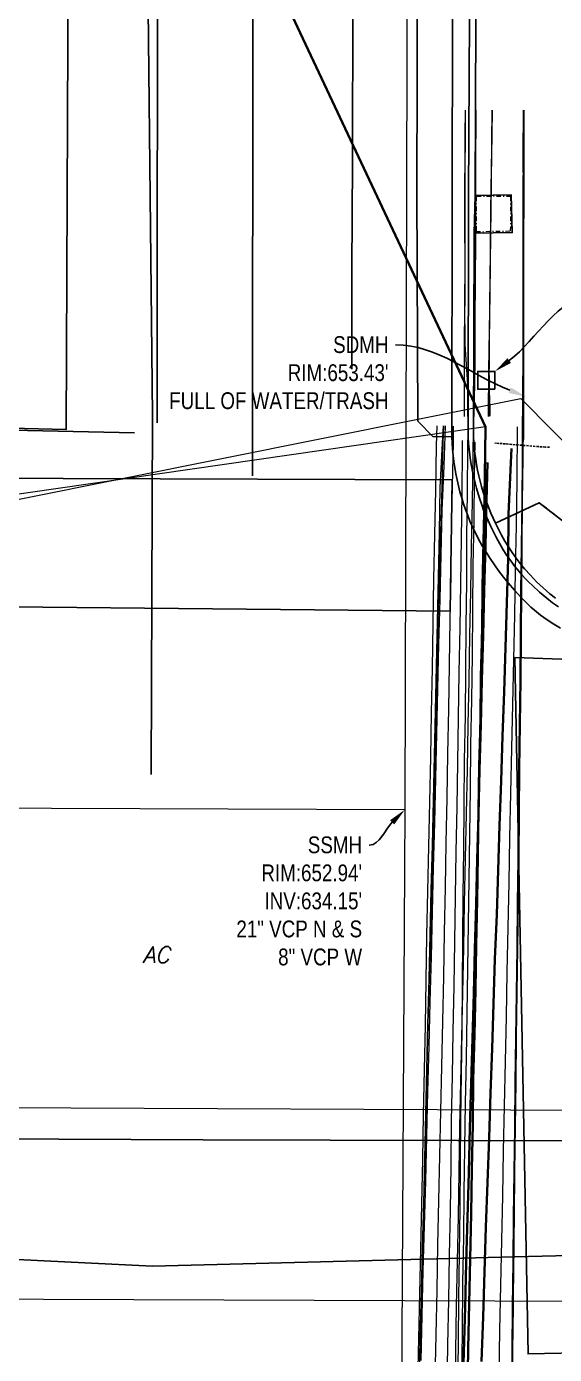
# Model space of a CAD drawing. Header units: feet. Extents: x 6441334 to 6442104, y 1883534 to 1884360.
# Drawn here: x 6441718.5 to 6441777.3, y 1883933.4 to 1884081.5 of the extents above; entities that cross this region are included whole.
import ezdxf
from ezdxf import colors
from ezdxf.entities.mleader import LeaderData, LeaderLine
from ezdxf.lldxf.tags import DXFTag
from ezdxf.math import Vec2, Vec3

# ---------------------------------------------------------------- set-up
doc = ezdxf.new("R2010")
doc.units = ezdxf.units.FT
doc.header["$MEASUREMENT"] = 0
doc.linetypes.add('DASHDOT', pattern=[1, 0.5, -0.25, 0, -0.25])
doc.linetypes.add('DASHED2', pattern=[0.375, 0.25, -0.125])
for name, color, linetype, lineweight in [('VF-BLDG-OVHD-LINE-', 253, 'DASHED2', 25), ('VF-COMM-OVHD-3D', 253, 'OVERHEADCOMM', 15), ('VF-ELEC-OVHD-3D', 253, 'OVERHEADELECTRIC', 15), ('VF-ELEC-OVHD-LINE-', 253, 'OVERHEADELECTRIC', 15), ('VF-ROAD-CRWN-LINE-', 253, 'Continuous', 25), ('VF-ROAD-STRP-WHIT-LINE-', 253, 'Continuous', 25), ('VF-SSWR-GEOP-LINE-QLB-', 253, 'SEWER', 15), ('VF-STRM-GEOP-LINE-QLB-', 253, 'STORMDRAIN', 15), ('VF-TOPO-BRKL-LINE-', 253, 'DASHDOT', 13), ('VF-TOPO-CONC-EDGE-LINE-', 253, 'Continuous', 25), ('VF-TOPO-CONC-GTFL-LINE-', 253, 'Continuous', 25), ('VF-TOPO-CONC-LIPG-LINE-', 253, 'Continuous', 25), ('VF-TOPO-CONC-TBCB-LINE-', 253, 'Continuous', 25), ('VF-TOPO-CONC-WALL-LINE-', 253, 'Continuous', 9), ('VF-TOPO-GUY WIRE', 253, 'Continuous', 35), ('VF-TOPO-GUY WIRE-3D', 253, 'Continuous', 35), ('VF-TOPO-TEXT-', 253, 'Continuous', 25)]:
    doc.layers.add(name, color=color, linetype=linetype, lineweight=lineweight)
doc.styles.add('CG-Boundary', font='simplex.shx', dxfattribs={"oblique": 15, "height": 0.115})
doc.styles.add('NCS1-Anno', font='arial.ttf', dxfattribs={"width": 0.8, "height": 0.1})
doc.styles.get("Standard").update_dxf_attribs({"font": 'arial.ttf'})
tags = doc.linetypes.add('OVERHEADCOMM', pattern='A,1,-0.03,["OC",Standard,S=0.08,R=0,X=0,Y=-0.04],-0.16,1', length=2.19).pattern_tags.tags
tags[6] = DXFTag(74, 10)
tags = doc.linetypes.add('OVERHEADELECTRIC', pattern='A,1,-0.03,["OE",Standard,S=0.08,R=0,X=0,Y=-0.04],-0.16,1', length=2.19).pattern_tags.tags
tags[6] = DXFTag(74, 10)
tags = doc.linetypes.add('SEWER', pattern='A,1,-0.03,["SS",Standard,S=0.08,R=0,X=0,Y=-0.04],-0.16,1', length=2.19).pattern_tags.tags
tags[6] = DXFTag(74, 10)
tags = doc.linetypes.add('STORMDRAIN', pattern='A,1,-0.03,["SD",Standard,S=0.08,R=0,X=0,Y=-0.04],-0.16,1', length=2.19).pattern_tags.tags
tags[6] = DXFTag(74, 10)

msp = doc.modelspace()

# ---------------------------------------------------------------- linework, layer by layer
at = {"layer": 'VF-BLDG-OVHD-LINE-'}
msp.add_polyline3d([(6441776.78, 1884034.58, 694.11), (6441776.31, 1884034.59, 694.02), (6441771.86, 1884034.95, 693.44), (6441770.68, 1884035.05, 693.29)], dxfattribs=at)
at = {"layer": 'VF-COMM-OVHD-3D'}
for points in [[(6441767.28, 1884038.02, 676.56), (6441767.3, 1884042.45, 676.4), (6441767.31, 1884046.94, 676.24), (6441767.36, 1884051.44, 676.1), (6441767.35, 1884055.94, 675.95), (6441767.35, 1884060.44, 675.82), (6441767.36, 1884064.94, 675.7), (6441767.35, 1884069.43, 675.6), (6441767.39, 1884072.17, 675.54)], [(6441767.67, 1884038.02, 676.67), (6441767.65, 1884041.56, 676.48), (6441767.37, 1884046.05, 676.28), (6441767.34, 1884050.55, 676.12), (6441767.35, 1884055.05, 675.99), (6441767.33, 1884059.54, 675.85), (6441767.33, 1884064.04, 675.73), (6441767.39, 1884068.54, 675.62), (6441767.39, 1884072.17, 675.54)], [(6441768.38, 1884038, 676.89), (6441768.41, 1884039.73, 676.81), (6441768.48, 1884044.22, 676.61), (6441768.5, 1884048.72, 676.46), (6441768.52, 1884053.22, 676.31), (6441768.54, 1884057.72, 676.18), (6441768.55, 1884062.22, 676.06), (6441768.54, 1884066.71, 675.93), (6441768.6, 1884071.21, 675.85), (6441768.6, 1884072.17, 675.83)], [(6441767.05, 1884035.32, 676.45), (6441767.04, 1884034.38, 676.39), (6441766.99, 1884029.4, 676.01), (6441766.92, 1884024.41, 675.64), (6441766.86, 1884019.43, 675.29), (6441766.77, 1884014.44, 674.98), (6441766.66, 1884009.45, 674.66), (6441766.58, 1884004.46, 674.38), (6441766.52, 1883999.46, 674.12), (6441766.44, 1883994.47, 673.88), (6441766.32, 1883989.48, 673.68), (6441766.24, 1883984.48, 673.49), (6441766.18, 1883979.48, 673.32), (6441766.1, 1883974.48, 673.19), (6441766, 1883969.49, 673.07), (6441765.91, 1883964.49, 673), (6441765.82, 1883959.49, 672.93), (6441765.76, 1883954.49, 672.89), (6441765.69, 1883949.49, 672.88), (6441765.6, 1883944.49, 672.9), (6441765.5, 1883939.49, 672.94), (6441765.41, 1883934.49, 672.99), (6441765.31, 1883929.5, 673.05)], [(6441767.64, 1884035.39, 676.57), (6441767.63, 1884034.57, 676.53), (6441767.58, 1884029.59, 676.2), (6441767.53, 1884024.6, 675.84), (6441767.5, 1884019.61, 675.46), (6441767.44, 1884014.63, 675.12), (6441767.39, 1884009.64, 674.81), (6441767.35, 1884004.64, 674.51), (6441767.27, 1883999.65, 674.22), (6441767.22, 1883994.66, 673.97), (6441767.17, 1883989.67, 673.73), (6441767.1, 1883984.67, 673.51), (6441767.07, 1883979.68, 673.32), (6441767.02, 1883974.68, 673.14), (6441766.98, 1883969.68, 672.97), (6441766.94, 1883964.68, 672.83), (6441766.86, 1883959.69, 672.73), (6441766.81, 1883954.69, 672.62), (6441766.76, 1883949.69, 672.54), (6441766.7, 1883944.69, 672.48), (6441766.63, 1883939.69, 672.44), (6441766.58, 1883934.69, 672.41), (6441766.52, 1883929.69, 672.4)], [(6441768.43, 1884035.13, 676.8), (6441768.39, 1884031.36, 676.51), (6441768.32, 1884026.37, 676.17), (6441768.24, 1884021.38, 675.84), (6441768.19, 1884016.39, 675.54), (6441768.14, 1884011.4, 675.22), (6441768.06, 1884006.41, 674.92), (6441767.97, 1884001.42, 674.66), (6441767.91, 1883996.43, 674.4), (6441767.84, 1883991.43, 674.15), (6441767.77, 1883986.44, 673.92), (6441767.69, 1883981.44, 673.71), (6441767.61, 1883976.45, 673.52), (6441767.55, 1883971.45, 673.33), (6441767.47, 1883966.46, 673.16), (6441767.38, 1883961.46, 673.01), (6441767.3, 1883956.46, 672.87), (6441767.23, 1883951.46, 672.74), (6441767.18, 1883946.47, 672.63), (6441767.08, 1883941.47, 672.54), (6441767.03, 1883935.7, 672.34), (6441766.96, 1883931.32, 672.35)]]:
    msp.add_polyline3d(points, dxfattribs=at)
at = {"layer": 'VF-ELEC-OVHD-3D'}
for points in [[(6441769.96, 1884038, 683.18), (6441769.96, 1884038.46, 683.11), (6441769.99, 1884042.91, 682.45), (6441770.09, 1884047.37, 681.86), (6441770.14, 1884051.83, 681.28), (6441770.2, 1884056.3, 680.72), (6441770.25, 1884060.77, 680.21), (6441770.3, 1884065.24, 679.73), (6441770.36, 1884069.72, 679.28), (6441770.39, 1884072.17, 679.06)], [(6441770.11, 1884038.1, 683.04), (6441770.11, 1884038.17, 683.03), (6441769.99, 1884042.64, 682.52), (6441770.09, 1884047.1, 681.9), (6441770.14, 1884051.56, 681.31), (6441770.19, 1884056.02, 680.76), (6441770.24, 1884060.49, 680.25), (6441770.3, 1884064.97, 679.76), (6441770.36, 1884069.44, 679.3), (6441770.4, 1884072.17, 679.06)], [(6441769.99, 1884037.99, 683.22), (6441770.03, 1884041.86, 682.66), (6441770.08, 1884046.31, 682.01), (6441770.12, 1884050.77, 681.41), (6441770.18, 1884055.24, 680.85), (6441770.24, 1884059.71, 680.33), (6441770.29, 1884064.18, 679.84), (6441770.34, 1884068.66, 679.38), (6441770.38, 1884072.17, 679.06)], [(6441770.01, 1884037.99, 683.09), (6441770.04, 1884041.3, 682.66), (6441770.07, 1884045.76, 682.08), (6441770.12, 1884050.22, 681.49), (6441770.18, 1884054.69, 680.93), (6441770.24, 1884059.16, 680.4), (6441770.29, 1884063.63, 679.91), (6441770.35, 1884068.11, 679.44), (6441770.39, 1884072.17, 679.06)], [(6441770.16, 1884038.11, 683.17), (6441770.14, 1884038.72, 683.09), (6441770.01, 1884043.18, 682.48), (6441770.08, 1884047.64, 681.85), (6441770.14, 1884052.1, 681.25), (6441770.2, 1884056.56, 680.69), (6441770.24, 1884061.03, 680.18), (6441770.3, 1884065.51, 679.7), (6441770.36, 1884069.98, 679.25), (6441770.39, 1884072.17, 679.06)], [(6441770.04, 1884038.01, 683.09), (6441770.06, 1884041.04, 682.7), (6441770.07, 1884045.5, 682.12), (6441770.12, 1884049.96, 681.52), (6441770.18, 1884054.43, 680.95), (6441770.23, 1884058.89, 680.42), (6441770.27, 1884063.37, 679.93), (6441770.34, 1884067.84, 679.47), (6441770.39, 1884072.17, 679.06)], [(6441770.1, 1884038.03, 683.17), (6441770.09, 1884040.39, 682.84), (6441770.06, 1884044.84, 682.21), (6441770.11, 1884049.3, 681.61), (6441770.17, 1884053.76, 681.04), (6441770.23, 1884058.23, 680.51), (6441770.27, 1884062.7, 680.01), (6441770.33, 1884067.18, 679.53), (6441770.38, 1884071.66, 679.1), (6441770.39, 1884072.17, 679.05)], [(6441773.82, 1884072.18, 715.21), (6441773.82, 1884071.6, 715.27), (6441773.82, 1884067.13, 715.74), (6441773.81, 1884062.65, 716.23), (6441773.8, 1884058.18, 716.75), (6441773.81, 1884053.72, 717.29), (6441773.79, 1884049.26, 717.88), (6441773.8, 1884044.8, 718.49), (6441773.76, 1884040.33, 719.01), (6441773.73, 1884035.85, 719.42), (6441773.73, 1884035.42, 719.46)], [(6441773.82, 1884072.18, 709.53), (6441773.82, 1884070.76, 709.66), (6441773.82, 1884066.28, 710.08), (6441773.82, 1884061.81, 710.55), (6441773.81, 1884057.33, 711.03), (6441773.8, 1884052.86, 711.54), (6441773.8, 1884048.4, 712.08), (6441773.79, 1884043.93, 712.66), (6441773.78, 1884039.47, 713.21), (6441773.78, 1884035.43, 713.72)], [(6441773.82, 1884072.18, 709.52), (6441773.82, 1884071.92, 709.54), (6441773.81, 1884067.44, 709.97), (6441773.82, 1884062.96, 710.41), (6441773.78, 1884058.48, 710.81), (6441773.79, 1884054.02, 711.41), (6441773.8, 1884049.55, 711.94), (6441773.8, 1884045.08, 712.51), (6441773.79, 1884040.62, 713.06), (6441773.79, 1884036.14, 713.46), (6441773.79, 1884035.43, 713.53)], [(6441773.83, 1884072.18, 715.22), (6441773.82, 1884068.35, 715.61), (6441773.82, 1884063.88, 716.09), (6441773.81, 1884059.41, 716.6), (6441773.8, 1884054.94, 717.14), (6441773.79, 1884050.48, 717.72), (6441773.79, 1884046.02, 718.32), (6441773.79, 1884041.56, 718.96), (6441773.81, 1884037.1, 719.55), (6441773.81, 1884035.43, 719.77)], [(6441773.9, 1884072.18, 703.76), (6441773.9, 1884071.67, 703.81), (6441773.9, 1884067.18, 704.21), (6441773.89, 1884062.71, 704.64), (6441773.88, 1884058.23, 705.1), (6441773.88, 1884053.75, 705.58), (6441773.87, 1884049.28, 706.08), (6441773.87, 1884044.81, 706.61), (6441773.88, 1884040.35, 707.15), (6441773.85, 1884035.86, 707.52), (6441773.85, 1884035.42, 707.55)], [(6441773.89, 1884072.18, 703.77), (6441773.89, 1884071.26, 703.85), (6441773.89, 1884066.78, 704.25), (6441773.89, 1884062.3, 704.69), (6441773.88, 1884057.82, 705.14), (6441773.88, 1884053.35, 705.62), (6441773.87, 1884048.88, 706.11), (6441773.87, 1884044.41, 706.66), (6441773.88, 1884039.93, 707.06), (6441773.87, 1884035.47, 707.71), (6441773.87, 1884035.43, 707.72)], [(6441762.1, 1883930.2, 693.04), (6441762.2, 1883935.2, 693.24), (6441762.31, 1883940.19, 693.44), (6441762.42, 1883945.19, 693.67), (6441762.54, 1883950.18, 693.94), (6441762.64, 1883955.17, 694.23), (6441762.74, 1883960.16, 694.55), (6441762.85, 1883965.15, 694.88), (6441762.94, 1883970.13, 695.27), (6441763.02, 1883975.11, 695.65), (6441763.11, 1883980.1, 696.03), (6441763.21, 1883985.08, 696.45), (6441763.32, 1883990.06, 696.87), (6441763.42, 1883995.04, 697.33), (6441763.54, 1884000.01, 697.84), (6441763.63, 1884004.98, 698.37), (6441763.72, 1884009.95, 698.94), (6441763.8, 1884014.92, 699.49), (6441763.89, 1884019.89, 700.05), (6441763.99, 1884024.85, 700.66), (6441764.1, 1884029.81, 701.26), (6441764.19, 1884034.76, 701.95), (6441764.23, 1884036.97, 702.25)], [(6441762.26, 1883930.36, 706.18), (6441762.37, 1883935.36, 706.14), (6441762.5, 1883940.36, 706.18), (6441762.63, 1883945.35, 706.24), (6441762.77, 1883950.35, 706.36), (6441762.9, 1883955.35, 706.48), (6441763.04, 1883960.34, 706.62), (6441763.13, 1883965.34, 706.75), (6441763.25, 1883970.34, 706.93), (6441763.39, 1883975.33, 707.16), (6441763.53, 1883980.32, 707.4), (6441763.66, 1883985.31, 707.7), (6441763.81, 1883990.3, 708.01), (6441763.93, 1883995.28, 708.35), (6441764.02, 1884000.27, 708.72), (6441764.12, 1884005.26, 709.1), (6441764.24, 1884010.24, 709.51), (6441764.37, 1884015.21, 709.97), (6441764.51, 1884020.19, 710.44), (6441764.64, 1884025.16, 710.96), (6441764.79, 1884030.13, 711.52), (6441764.93, 1884035.1, 712), (6441764.99, 1884036.96, 712.18)], [(6441762.29, 1883930.29, 712.72), (6441762.4, 1883935.29, 712.59), (6441762.51, 1883940.29, 712.68), (6441762.63, 1883945.29, 712.74), (6441762.75, 1883950.28, 712.82), (6441762.87, 1883955.28, 712.92), (6441762.97, 1883960.28, 713.05), (6441763.08, 1883965.27, 713.24), (6441763.2, 1883970.27, 713.43), (6441763.34, 1883975.26, 713.64), (6441763.47, 1883980.26, 713.88), (6441763.59, 1883985.25, 714.16), (6441763.72, 1883990.23, 714.47), (6441763.83, 1883995.22, 714.81), (6441763.95, 1884000.21, 715.17), (6441764.05, 1884005.19, 715.57), (6441764.16, 1884010.17, 715.99), (6441764.27, 1884015.15, 716.43), (6441764.39, 1884020.13, 716.91), (6441764.49, 1884025.1, 717.4), (6441764.57, 1884030.08, 717.86), (6441764.86, 1884035.04, 718.39), (6441764.97, 1884036.98, 718.6)], [(6441762.47, 1883932.77, 699.97), (6441762.56, 1883937.77, 699.96), (6441762.68, 1883942.77, 700.06), (6441762.83, 1883947.77, 700.17), (6441762.98, 1883952.76, 700.29), (6441763.09, 1883957.76, 700.41), (6441763.21, 1883962.76, 700.59), (6441763.34, 1883967.75, 700.8), (6441763.47, 1883972.74, 701.03), (6441763.6, 1883977.73, 701.29), (6441763.72, 1883982.73, 701.56), (6441763.85, 1883987.71, 701.88), (6441763.98, 1883992.7, 702.24), (6441764.11, 1883997.68, 702.61), (6441764.21, 1884002.67, 703.03), (6441764.32, 1884007.65, 703.45), (6441764.44, 1884012.62, 703.92), (6441764.58, 1884017.6, 704.42), (6441764.69, 1884022.57, 704.94), (6441764.81, 1884027.54, 705.5), (6441765.01, 1884032.49, 706.11), (6441765.17, 1884036.96, 706.58)], [(6441764.03, 1883930.62, 692.94), (6441764.12, 1883935.61, 693.15), (6441764.23, 1883940.61, 693.39), (6441764.34, 1883945.6, 693.64), (6441764.44, 1883950.59, 693.9), (6441764.53, 1883955.58, 694.22), (6441764.65, 1883960.57, 694.55), (6441764.77, 1883965.55, 694.88), (6441764.88, 1883970.54, 695.25), (6441764.98, 1883975.52, 695.63), (6441765.07, 1883980.51, 696.04), (6441765.17, 1883985.49, 696.46), (6441765.26, 1883990.47, 696.91), (6441765.36, 1883995.44, 697.4), (6441765.44, 1884000.41, 697.92), (6441765.53, 1884005.38, 698.46), (6441765.62, 1884010.35, 699.01), (6441765.71, 1884015.32, 699.57), (6441765.79, 1884020.28, 700.16), (6441765.83, 1884025.24, 700.8), (6441765.97, 1884030.2, 701.41), (6441766.05, 1884035.16, 702.04), (6441766.08, 1884036.94, 702.27)], [(6441766.25, 1883928.84, 693.36), (6441766.33, 1883933.84, 693.55), (6441766.41, 1883938.83, 693.76), (6441766.52, 1883943.83, 694), (6441766.62, 1883948.82, 694.25), (6441766.7, 1883953.81, 694.53), (6441766.78, 1883958.8, 694.82), (6441766.89, 1883963.79, 695.11), (6441767, 1883968.78, 695.48), (6441767.11, 1883973.76, 695.83), (6441767.22, 1883978.75, 696.2), (6441767.31, 1883983.73, 696.58), (6441767.42, 1883988.71, 697), (6441767.51, 1883993.69, 697.46), (6441767.61, 1883998.67, 697.95), (6441767.72, 1884003.64, 698.47), (6441767.81, 1884008.61, 698.98), (6441767.9, 1884013.58, 699.52), (6441767.99, 1884018.55, 700.09), (6441768.09, 1884023.51, 700.68), (6441768.19, 1884028.48, 701.27), (6441768.25, 1884033.44, 701.9), (6441768.28, 1884036.92, 702.34)], [(6441771.14, 1883931.15, 694.06), (6441771.24, 1883936.15, 694.28), (6441771.34, 1883941.14, 694.52), (6441771.44, 1883946.13, 694.77), (6441771.55, 1883951.13, 695.06), (6441771.65, 1883956.12, 695.35), (6441771.76, 1883961.11, 695.65), (6441771.86, 1883966.09, 695.97), (6441771.96, 1883971.08, 696.31), (6441772.06, 1883976.07, 696.66), (6441772.17, 1883981.05, 697.02), (6441772.27, 1883986.04, 697.37), (6441772.36, 1883991.02, 697.78), (6441772.47, 1883996, 698.25), (6441772.57, 1884000.98, 698.71), (6441772.68, 1884005.95, 699.17), (6441772.79, 1884010.93, 699.66), (6441772.89, 1884015.9, 700.17), (6441772.99, 1884020.87, 700.69), (6441773.09, 1884025.85, 701.22), (6441773.15, 1884030.82, 701.72), (6441773.22, 1884036.85, 702.33)], [(6441772.52, 1883928.76, 706.31), (6441772.59, 1883933.76, 706.34), (6441772.66, 1883938.76, 706.39), (6441772.72, 1883943.76, 706.47), (6441772.77, 1883948.76, 706.57), (6441772.83, 1883953.75, 706.74), (6441772.89, 1883958.75, 706.93), (6441772.96, 1883963.74, 707.17), (6441773.03, 1883968.74, 707.42), (6441773.08, 1883973.73, 707.69), (6441773.15, 1883978.72, 708), (6441773.21, 1883983.71, 708.34), (6441773.26, 1883988.69, 708.72), (6441773.31, 1883993.67, 709.13), (6441773.36, 1883998.65, 709.56), (6441773.42, 1884003.63, 710.04), (6441773.49, 1884008.61, 710.53), (6441773.54, 1884013.58, 711.09), (6441773.58, 1884018.54, 711.66), (6441773.65, 1884023.51, 712.27), (6441773.73, 1884028.47, 712.86), (6441773.75, 1884033.42, 713.53), (6441773.77, 1884036.91, 714.01)], [(6441772.62, 1883928.83, 700.02), (6441772.68, 1883933.82, 700.06), (6441772.75, 1883938.82, 700.13), (6441772.8, 1883943.82, 700.24), (6441772.86, 1883948.82, 700.38), (6441772.92, 1883953.82, 700.55), (6441772.99, 1883958.81, 700.75), (6441773.04, 1883963.81, 700.98), (6441773.1, 1883968.8, 701.25), (6441773.17, 1883973.79, 701.55), (6441773.23, 1883978.78, 701.88), (6441773.3, 1883983.77, 702.23), (6441773.37, 1883988.75, 702.61), (6441773.43, 1883993.73, 703.03), (6441773.46, 1883998.71, 703.48), (6441773.53, 1884003.69, 703.97), (6441773.6, 1884008.66, 704.49), (6441773.63, 1884013.63, 705.05), (6441773.67, 1884018.59, 705.64), (6441773.73, 1884023.55, 706.26), (6441773.76, 1884028.51, 706.93), (6441773.82, 1884033.48, 707.51), (6441773.86, 1884036.84, 707.9)], [(6441773.76, 1884033.63, 719.59), (6441773.73, 1884030.12, 719.1), (6441773.68, 1884025.16, 718.46), (6441773.63, 1884020.2, 717.83), (6441773.58, 1884015.24, 717.22), (6441773.53, 1884010.27, 716.68), (6441773.47, 1884005.3, 716.15), (6441773.41, 1884000.32, 715.67), (6441773.37, 1883995.34, 715.21), (6441773.31, 1883990.36, 714.79), (6441773.22, 1883985.37, 714.41), (6441773.18, 1883980.39, 714.06), (6441773.14, 1883975.4, 713.74), (6441773.07, 1883970.41, 713.45), (6441773.01, 1883965.41, 713.19), (6441772.95, 1883960.42, 712.96), (6441772.88, 1883955.42, 712.76), (6441772.83, 1883950.43, 712.6), (6441772.78, 1883945.43, 712.45), (6441772.71, 1883940.43, 712.38), (6441772.66, 1883935.43, 712.32), (6441772.59, 1883930.43, 712.3)]]:
    msp.add_polyline3d(points, dxfattribs=at)
at = {"layer": 'VF-ELEC-OVHD-LINE-'}
for points in [[(6441769.65, 1884036.87), (6441619.99, 1884015.27), (6441618.28, 1884014.44)], [(6441766.04, 1883841.65), (6441769.65, 1884036.87)], [(6441767.62, 1883929.1), (6441767.72, 1883934.1), (6441767.81, 1883939.1), (6441767.94, 1883944.1), (6441768.02, 1883949.1), (6441768.11, 1883954.09), (6441768.22, 1883959.09), (6441768.25, 1883964.09), (6441768.42, 1883969.08), (6441768.51, 1883974.08), (6441768.59, 1883979.08), (6441768.7, 1883984.08), (6441768.79, 1883989.08), (6441768.86, 1883994.07), (6441768.94, 1883999.07), (6441769.06, 1884004.06), (6441769.12, 1884009.06), (6441769.25, 1884014.05), (6441769.3, 1884019.04), (6441769.41, 1884024.03), (6441769.51, 1884029.01), (6441769.6, 1884033.98), (6441769.65, 1884036.87)]]:
    msp.add_lwpolyline(points, dxfattribs=at)
at = {"layer": 'VF-ROAD-CRWN-LINE-', "elevation": 655.02}
msp.add_lwpolyline([(6441729.18, 1884236.38), (6441730.72, 1884194.54), (6441731.56, 1884128.82), (6441732.53, 1884038.14), (6441732.37, 1883998.1)], dxfattribs=at)
at = {"layer": 'VF-ROAD-CRWN-LINE-'}
msp.add_lwpolyline([(6441792.68, 1883944.8), (6441771.39, 1883944.27), (6441732.51, 1883943.28), (6441687.21, 1883945.52)], dxfattribs=at)
at = {"layer": 'VF-ROAD-STRP-WHIT-LINE-'}
for p, q in [((6441743.71, 1884086.17, 653.65), (6441743.68, 1884031.41, 653.06)), ((6441754.85, 1884083.49, 653.36), (6441754.84, 1884079.22, 653.33)), ((6441754.84, 1884079.22, 653.33), (6441754.82, 1884071.48, 653.28)), ((6441754.82, 1884071.48, 653.28), (6441754.81, 1884067.21, 653.26)), ((6441754.81, 1884067.21, 653.26), (6441754.77, 1884059.52, 653.12)), ((6441754.77, 1884059.52, 653.12), (6441754.75, 1884055.26, 653.06)), ((6441754.75, 1884055.26, 653.06), (6441754.75, 1884047.54, 653.01)), ((6441754.75, 1884047.54, 653.01), (6441754.75, 1884043.27, 652.97)), ((6441690.61, 1884037.06, 652.17), (6441730.5, 1884036.17, 653.15))]:
    msp.add_line(p, q, dxfattribs=at)
for points in [[(6441733.03, 1884037.3, 653.16), (6441733.1, 1884158.85, 654.44), (6441724.15, 1884201.62, 654.76), (6441723.52, 1884232.7, 654.98)], [(6441723.34, 1884140.27, 654.23), (6441722.88, 1884036.54, 653.16), (6441711.99, 1884036.83, 653.04), (6441712.59, 1884086.56, 653.6)]]:
    msp.add_polyline3d(points, dxfattribs=at)
for points in [[(6441689.98, 1884031.22, 652.04), (6441765.91, 1884030.96, 652.77), (6441765.69, 1884016.3, 652.78), (6441689.97, 1884017.03, 652.24), (6441689.98, 1884031.22, 652.04)], [(6441789.03, 1883933.8, 652.63), (6441787.51, 1884010.62, 652.73), (6441772.92, 1884011.12, 652.75), (6441774.38, 1883933.49, 652.64), (6441789.03, 1883933.8, 652.63)]]:
    msp.add_polyline3d(points, close=True, dxfattribs=at)
at = {"layer": 'VF-SSWR-GEOP-LINE-QLB-', "ltscale": 0.6, "flags": 128}
for points, elevation in [([(6441761.46, 1884301.41), (6441760.65, 1883994.17)], 654.88), ([(6441760.65, 1883994.17), (6441484.82, 1883995.19), (6441426.12, 1883995.03)], 652.94), ([(6441760.65, 1883994.17), (6441760.04, 1883889.71), (6441759.2, 1883583.78), (6441760.05, 1883533.98)], 652.94)]:
    msp.add_lwpolyline(points, dxfattribs=dict(at, elevation=elevation))
at = {"layer": 'VF-STRM-GEOP-LINE-QLB-', "ltscale": 0.6, "flags": 128}
msp.add_lwpolyline([(6441662.06, 1884017.63), (6441773.59, 1884040), (6441795.42, 1884017.95)], dxfattribs=at)
at = {"layer": 'VF-STRM-GEOP-LINE-QLB-', "ltscale": 0.6, "elevation": 652.34, "flags": 128}
msp.add_lwpolyline([(6441599.6, 1883940.05), (6441911.5, 1883938.88), (6442008.78, 1883939.43)], dxfattribs=at)
at = {"layer": 'VF-TOPO-BRKL-LINE-'}
msp.add_lwpolyline([(6441768.58, 1884058.62), (6441772.44, 1884058.7), (6441772.46, 1884062.52), (6441768.61, 1884062.52), (6441768.58, 1884058.62)], close=True, dxfattribs=at)
msp.add_lwpolyline([(6441782.24, 1884014.84), (6441785.14, 1884021.07), (6441775.61, 1884028.39), (6441770.74, 1884026.1)], dxfattribs=at)
msp.add_polyline3d([(6441768.58, 1884058.62, 653.25), (6441772.44, 1884058.7, 653.36), (6441772.46, 1884062.52, 653.33), (6441768.61, 1884062.52, 653.3), (6441768.58, 1884058.62, 653.25)], close=True, dxfattribs=at)
at = {"layer": 'VF-TOPO-CONC-EDGE-LINE-'}
msp.add_line((6441790.31, 1883957.22, 652.55), (6441738.17, 1883957.37, 652.86), dxfattribs=at)
msp.add_lwpolyline([(6441770.69, 1884041.04), (6441768.78, 1884041.04), (6441768.78, 1884043.03), (6441770.69, 1884043.03)], close=True, dxfattribs=at)
for points in [[(6441765.88, 1884035.73, 652.52), (6441763.77, 1884035.77, 652.61), (6441762.08, 1884037.49, 652.67), (6441761.99, 1884063.08, 652.9), (6441762.09, 1884102.08, 653.28), (6441762.2, 1884125.44, 653.45), (6441766.17, 1884125.52, 653.21)], [(6441768.37, 1884058.44, 653.31), (6441772.61, 1884058.52, 653.42), (6441772.5, 1884062.72, 653.47), (6441768.48, 1884062.66, 653.32)], [(6441782.24, 1884014.84, 653.16), (6441785.14, 1884021.07, 653.35), (6441775.61, 1884028.39, 653.29), (6441770.74, 1884026.1, 653.13)], [(6441680.15, 1883958.61, 652.44), (6441681.87, 1883957.61, 652.51), (6441738.17, 1883957.37, 652.86)]]:
    msp.add_polyline3d(points, dxfattribs=at)
msp.add_point((6441767.72, 1884039.84, 652.5), dxfattribs=at)
at = {"layer": 'VF-TOPO-CONC-GTFL-LINE-'}
msp.add_polyline3d([(6441777.78, 1884016.77, 652.53), (6441777.12, 1884017.25, 652.53), (6441776.48, 1884017.75, 652.53), (6441775.66, 1884018.44, 652.53), (6441774.86, 1884019.16, 652.53), (6441774.47, 1884019.53, 652.53), (6441774.09, 1884019.92, 652.53), (6441773.73, 1884020.31, 652.53), (6441773.37, 1884020.71, 652.52), (6441772.9, 1884021.3, 652.52), (6441772.45, 1884021.9, 652.52), (6441772.02, 1884022.52, 652.51), (6441771.61, 1884023.16, 652.51), (6441771.23, 1884023.81, 652.51), (6441770.86, 1884024.48, 652.5), (6441770.51, 1884025.15, 652.5), (6441770.18, 1884025.83, 652.5), (6441769.92, 1884026.4, 652.5), (6441769.67, 1884026.99, 652.49), (6441769.43, 1884027.58, 652.49), (6441769.21, 1884028.17, 652.49), (6441769.01, 1884028.78, 652.49), (6441768.81, 1884029.38, 652.49), (6441768.63, 1884030, 652.49), (6441768.47, 1884030.61, 652.49), (6441768.32, 1884031.23, 652.48), (6441768.19, 1884031.86, 652.48), (6441768.07, 1884032.48, 652.48), (6441767.97, 1884033.11, 652.48), (6441767.88, 1884033.74, 652.48), (6441767.81, 1884034.37, 652.48), (6441767.75, 1884035.01, 652.47), (6441767.71, 1884035.64, 652.47), (6441767.75, 1884062.73, 652.64), (6441767.97, 1884102.28, 652.95)], dxfattribs=at)
at = {"layer": 'VF-TOPO-CONC-LIPG-LINE-'}
msp.add_polyline3d([(6441778.01, 1884014.39, 652.64), (6441777.25, 1884014.85, 652.64), (6441776.5, 1884015.33, 652.64), (6441775.78, 1884015.86, 652.64), (6441775.09, 1884016.41, 652.64), (6441774.69, 1884016.76, 652.64), (6441774.31, 1884017.12, 652.64), (6441773.57, 1884017.87, 652.65), (6441772.86, 1884018.65, 652.66), (6441772.18, 1884019.45, 652.67), (6441771.65, 1884020.11, 652.66), (6441771.13, 1884020.78, 652.66), (6441770.63, 1884021.47, 652.65), (6441770.15, 1884022.16, 652.64), (6441769.7, 1884022.88, 652.64), (6441769.26, 1884023.6, 652.63), (6441768.85, 1884024.34, 652.62), (6441768.47, 1884025.1, 652.62), (6441768.18, 1884025.72, 652.61), (6441767.9, 1884026.35, 652.61), (6441767.65, 1884026.98, 652.6), (6441767.41, 1884027.63, 652.59), (6441767.18, 1884028.28, 652.59), (6441766.98, 1884028.94, 652.58), (6441766.79, 1884029.61, 652.57), (6441766.61, 1884030.27, 652.57), (6441766.46, 1884030.95, 652.56), (6441766.32, 1884031.63, 652.56), (6441766.2, 1884032.31, 652.55), (6441766.1, 1884032.99, 652.54), (6441766.02, 1884033.67, 652.54), (6441765.96, 1884034.36, 652.53), (6441765.91, 1884035.04, 652.53), (6441765.88, 1884035.73, 652.52), (6441765.91, 1884062.59, 652.68), (6441766.01, 1884102.22, 653.06)], dxfattribs=at)
at = {"layer": 'VF-TOPO-CONC-TBCB-LINE-'}
msp.add_polyline3d([(6441777.44, 1884017.74, 652.68), (6441776.82, 1884018.24, 652.61), (6441776.06, 1884018.9, 652.61), (6441775.33, 1884019.58, 652.6), (6441774.64, 1884020.3, 652.59), (6441773.97, 1884021.04, 652.59), (6441773.5, 1884021.62, 652.66), (6441773.04, 1884022.22, 652.72), (6441772.61, 1884022.84, 652.79), (6441772.2, 1884023.47, 652.86), (6441771.8, 1884024.11, 652.93), (6441771.43, 1884024.77, 653), (6441771.07, 1884025.43, 653.06), (6441770.74, 1884026.1, 653.13), (6441770.48, 1884026.67, 653.13), (6441770.23, 1884027.24, 653.13), (6441769.99, 1884027.82, 653.13), (6441769.77, 1884028.4, 653.13), (6441769.57, 1884029, 653.13), (6441769.38, 1884029.59, 653.13), (6441769.2, 1884030.19, 653.13), (6441769.04, 1884030.8, 653.13), (6441768.89, 1884031.41, 653.13), (6441768.76, 1884032.03, 653.13), (6441768.65, 1884032.64, 653.13), (6441768.55, 1884033.26, 653.13), (6441768.46, 1884033.88, 653.13), (6441768.39, 1884034.5, 653.13), (6441768.34, 1884035.12, 653.13), (6441768.3, 1884035.74, 653.12), (6441768.37, 1884058.44, 653.31), (6441768.48, 1884062.66, 653.32), (6441768.64, 1884102.05, 653.62)], dxfattribs=at)
at = {"layer": 'VF-TOPO-CONC-WALL-LINE-'}
msp.add_line((6441667.08, 1883961.22, 651.96), (6441787.26, 1883960.62, 652.73), dxfattribs=at)
at = {"layer": 'VF-TOPO-GUY WIRE'}
msp.add_lwpolyline([(6441746.34, 1884086.43), (6441769.65, 1884036.87)], dxfattribs=at)
at = {"layer": 'VF-TOPO-GUY WIRE-3D'}
for points in [[(6441767.62, 1883929.1, 700.56), (6441767.72, 1883934.1, 700.42), (6441767.81, 1883939.1, 700.29), (6441767.94, 1883944.1, 700.2), (6441768.02, 1883949.1, 700.1), (6441768.11, 1883954.09, 700.12), (6441768.22, 1883959.09, 700.07), (6441768.25, 1883964.09, 699.9), (6441768.42, 1883969.08, 700.08), (6441768.51, 1883974.08, 700.16), (6441768.59, 1883979.08, 700.23), (6441768.7, 1883984.08, 700.34), (6441768.79, 1883989.08, 700.48), (6441768.86, 1883994.07, 700.61), (6441768.94, 1883999.07, 700.78), (6441769.06, 1884004.06, 701.01), (6441769.12, 1884009.06, 701.26), (6441769.25, 1884014.05, 701.49), (6441769.3, 1884019.04, 701.74), (6441769.41, 1884024.03, 702.07), (6441769.51, 1884029.01, 702.56), (6441769.6, 1884033.98, 703.09), (6441769.65, 1884036.87, 703.4)], [(6441772.54, 1884034.44, 693.14), (6441772.44, 1884032.07, 692.77), (6441772.21, 1884027.13, 692.01), (6441772.17, 1884022.18, 691.33), (6441772.03, 1884017.22, 690.68), (6441771.86, 1884012.27, 690.04), (6441771.7, 1884007.31, 689.41), (6441771.54, 1884002.35, 688.8), (6441771.38, 1883997.38, 688.25), (6441771.19, 1883992.41, 687.71), (6441771.04, 1883987.44, 687.17), (6441770.88, 1883982.47, 686.67), (6441770.68, 1883977.5, 686.21), (6441770.52, 1883972.52, 685.74), (6441770.36, 1883967.55, 685.27), (6441770.2, 1883962.57, 684.88), (6441770.04, 1883957.58, 684.47), (6441769.86, 1883952.6, 684.11), (6441769.68, 1883947.62, 683.77), (6441769.52, 1883942.63, 683.45), (6441769.36, 1883937.64, 683.15), (6441769.18, 1883932.65, 682.85)], [(6441769.87, 1884032.88, 681.23), (6441769.75, 1884028.58, 680.99), (6441769.64, 1884023.59, 680.75), (6441769.5, 1884018.6, 680.49), (6441769.37, 1884013.6, 680.24), (6441769.24, 1884008.61, 679.99), (6441769.11, 1884003.62, 679.73), (6441768.97, 1883998.63, 679.48), (6441768.84, 1883993.64, 679.24), (6441768.72, 1883988.64, 679), (6441768.59, 1883983.65, 678.76), (6441768.45, 1883978.66, 678.54), (6441768.32, 1883973.66, 678.33), (6441768.18, 1883968.67, 678.13), (6441768.03, 1883963.67, 677.95), (6441767.9, 1883958.68, 677.75), (6441767.76, 1883953.68, 677.57), (6441767.63, 1883948.69, 677.41), (6441767.49, 1883943.69, 677.25), (6441767.35, 1883938.7, 677.09), (6441767.21, 1883933.7, 676.94), (6441767.07, 1883928.71, 676.79)]]:
    msp.add_polyline3d(points, dxfattribs=at)

# ---------------------------------------------------------------- texts
at = {"layer": 'VF-TOPO-TEXT-', "insert": (6441731.41, 1883978.9), "char_height": 1.8, "width": 22.6973, "attachment_point": 1, "style": 'CG-Boundary'}
msp.add_mtext('AC', dxfattribs=at)

# ---------------------------------------------------------------- leaders
at = {"layer": 'VF-TOPO-TEXT-'}
ml = msp.add_multileader_mtext('Standard', dxfattribs=at)
ml.set_content('FLYER BOX', color=256, style='NCS1-Anno')
ml.set_leader_properties()
ml.build(insert=Vec2(0, 0))
ml.multileader.update_dxf_attribs({"leader_type": 2, "dogleg_length": 0.1, "arrow_head_size": 2, "scale": 20})
ctx = ml.context
ctx.base_point, ctx.scale, ctx.char_height, ctx.arrow_head_size, ctx.landing_gap_size, ctx.plane_origin = Vec3(6441781.57, 1884051.36, 653.43), 20, 1.875, 2, 0.8, Vec3(6441770.96, 1884042.85, 653.43)
notes = []
notes.append((ctx, [(1, (1, 1, 0), (6441779.57, 1884051.36, 653.43), (1, 0), 2, [(0, [(6441770.69, 1884043.03, 653.43)], 0, [])])]))
ctx.mtext.insert, ctx.mtext.flow_direction = Vec3(6441782.37, 1884052.31, 653.43), 5
ml = msp.add_multileader_mtext('Standard', dxfattribs=at)
ml.set_content("SDMH\\PRIM:653.43'\\PFULL OF WATER/TRASH", color=256, style='NCS1-Anno')
ml.set_leader_properties()
ml.build(insert=Vec2(0, 0))
ml.multileader.update_dxf_attribs({"leader_type": 2, "dogleg_length": 0.1, "arrow_head_size": 2, "scale": 20})
ctx = ml.context
ctx.base_point, ctx.scale, ctx.char_height, ctx.arrow_head_size, ctx.landing_gap_size, ctx.plane_origin = Vec3(6441733.91, 1884046.01, 653.43), 20, 1.875, 2, 0.8, Vec3(6441774.19, 1884040.2, 653.43)
ctx.text_align_type = 2
notes.append((ctx, [(0, (1, 1, 0), (6441761.62, 1884046.01, 653.43), (-1, 0), 2, [(0, [(6441774.19, 1884040.2, 653.43)], 0, [])])]))
ctx.mtext.insert, ctx.mtext.alignment, ctx.mtext.flow_direction = Vec3(6441758.82, 1884046.96, 653.43), 3, 5
ml = msp.add_multileader_mtext('Standard', dxfattribs=at)
ml.set_content('SSMH\\PRIM:652.94\'\\PINV:634.15\'\\P21" VCP N & S\\P8" VCP W ', color=256, style='NCS1-Anno')
ml.set_leader_properties()
ml.build(insert=Vec2(0, 0))
ml.multileader.update_dxf_attribs({"leader_type": 2, "dogleg_length": 0.1, "arrow_head_size": 2, "scale": 20})
ctx = ml.context
ctx.base_point, ctx.scale, ctx.char_height, ctx.arrow_head_size, ctx.landing_gap_size, ctx.plane_origin = Vec3(6441741.23, 1883990.23, 652.94), 20, 1.875, 2, 0.8, Vec3(6441760.65, 1883994.17, 652.94)
ctx.text_align_type = 2
notes.append((ctx, [(0, (1, 1, 0), (6441758.68, 1883990.23, 652.94), (-1, 0), 2, [(0, [(6441760.65, 1883994.17, 652.94)], 0, [])])]))
ctx.mtext.insert, ctx.mtext.alignment, ctx.mtext.flow_direction = Vec3(6441755.88, 1883991.19, 652.94), 3, 5
for ctx, leaders in notes:
    for number, flags, end, landing, length, lines in leaders:
        leader = LeaderData()
        leader.index, (leader.has_last_leader_line, leader.has_dogleg_vector, leader.attachment_direction) = number, flags
        leader.last_leader_point, leader.dogleg_vector, leader.dogleg_length = Vec3(end), Vec3(landing), length
        for number, points, colour, breaks in lines:
            line = LeaderLine()
            line.index, line.vertices, line.color, line.breaks = number, Vec3.list(points), colors.encode_raw_color(colour), breaks
            leader.lines.append(line)
        ctx.leaders.append(leader)

doc.saveas('drawing.dxf')
